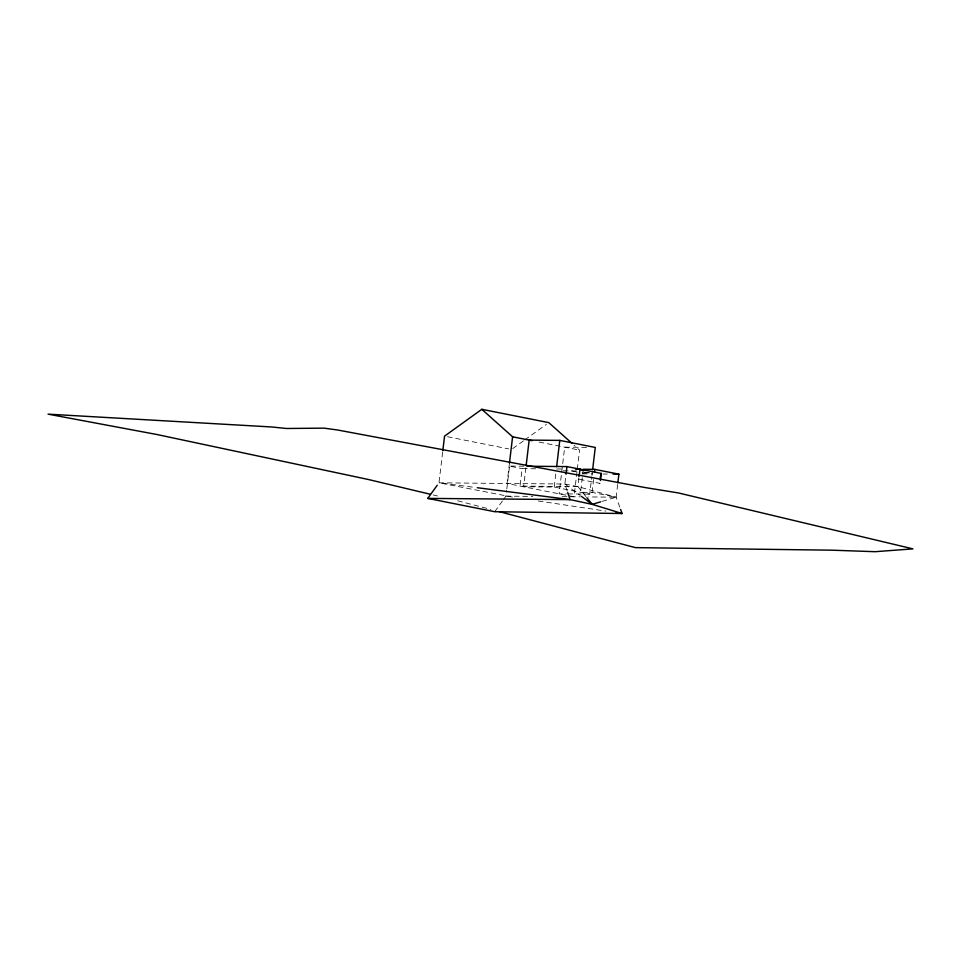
<?xml version="1.0" encoding="UTF-8"?>
<svg xmlns="http://www.w3.org/2000/svg" width="961" height="961" viewBox="0 0 961 961"><rect width="100%" height="100%" fill="white"/><g stroke="black" fill="none" stroke-linecap="round" stroke-linejoin="round"><path stroke-width="0.72" stroke-dasharray="4.8 3.6" d="M442.637 452.187L438.985 482.818L513.306 497.245M509.462 463.118L507.036 483.467L574.005 496.789L577.105 470.806M503.36 499.732L505.954 496.14L506.651 490.314M506.819 488.849L509.786 464.055M535.649 468.764L522.135 468.632L520.057 486.062L577.897 486.614L616.145 497.197L620.109 508.081M525.871 467.803L523.613 486.771L554.221 487.059L589.718 494.122L591.784 476.848M554.221 487.059L556.131 471.01M567.242 491.107L564.864 484.02L566.077 473.857M577.285 469.328L579.579 450.12L574.077 445.219M599.496 483.359L600.096 483.371L578.186 479.119L578.51 476.404M585.958 496.597L577.897 486.614L579.123 476.284M583.303 469.268L580.552 492.296L592.084 492.404L616.145 497.197L617.683 484.236M591.952 475.407L592.469 471.094M592.084 492.404L593.634 479.455M494.723 511.72L502.495 500.933M512.718 448.607L523.541 440.811M524.742 439.946L546.389 424.366M602.066 501.414L616.145 497.197L588.54 496.933M586.534 447.37L564.684 447.165L559.11 493.834L566.401 493.894M523.937 466.181L509.114 466.037L522.135 468.632M556.659 468.968L564.155 469.04M563.314 470.818L579.147 470.974M589.249 472.476L581.489 472.908L587.916 472.968M582.57 473.821L592.733 473.917M602.907 474.013L607.268 474.061M578.186 479.119L578.786 479.131M577.897 486.614L564.864 484.02L438.985 482.818L475.815 487.539M567.855 493.918L589.718 494.122M505.954 496.14L532.754 496.393M562.173 496.681L580.408 496.849M538.304 500.981L605.923 511.108M539.121 442.072L579.579 450.12M447.454 436.726L508.609 448.895M584.889 472.115L589.201 472.98M571.447 470.902L577.189 472.043M433.195 494.951L437.519 495.984M457.7 500.801L490.915 509.438M564.864 484.02L580.324 495.516"/><path stroke-width="1.44" d="M442.805 450.733L444.547 436.15L481.809 409.302L548.791 422.624L571.879 443.249M509.462 463.118L512.597 436.799L481.809 409.302M526.22 464.884L529.175 440.102L559.782 440.39L595.279 447.454L592.637 469.617M556.647 466.638L559.782 440.39M566.077 473.857L566.942 466.59L601.286 473.425L600.433 480.524M579.123 476.284L579.976 469.184L575.519 469.148M594.487 472.259L594.835 469.376L618.884 474.169L617.851 482.806M600.169 477.677L601.286 473.425M620.614 509.438L622.103 513.522L494.723 511.72L427.753 498.399L437.255 485.209M477.281 487.72L570.089 499.612L592.216 504.357L600.661 501.834M427.753 498.399L570.089 499.612L567.723 492.525M526.904 466.217L566.942 466.59M583.303 469.268L594.835 469.376M613.07 474.109L618.884 474.169M616.217 512.645L622.103 513.522L592.216 504.357L581.513 496.405M512.597 436.799L532.022 440.667M430.312 494.266L368.339 479.491L157.003 434.528L48.05 414.143L271.675 426.972L286.51 428.486L324.073 428.15L337.407 429.963L645.071 487.551L678.298 492.921L912.95 548.875L875.087 551.698L831.673 550.173L635.413 547.626L499.588 511.72M579.363 469.184L583.603 470.59M586.847 497.702L592.216 504.357"/></g></svg>
